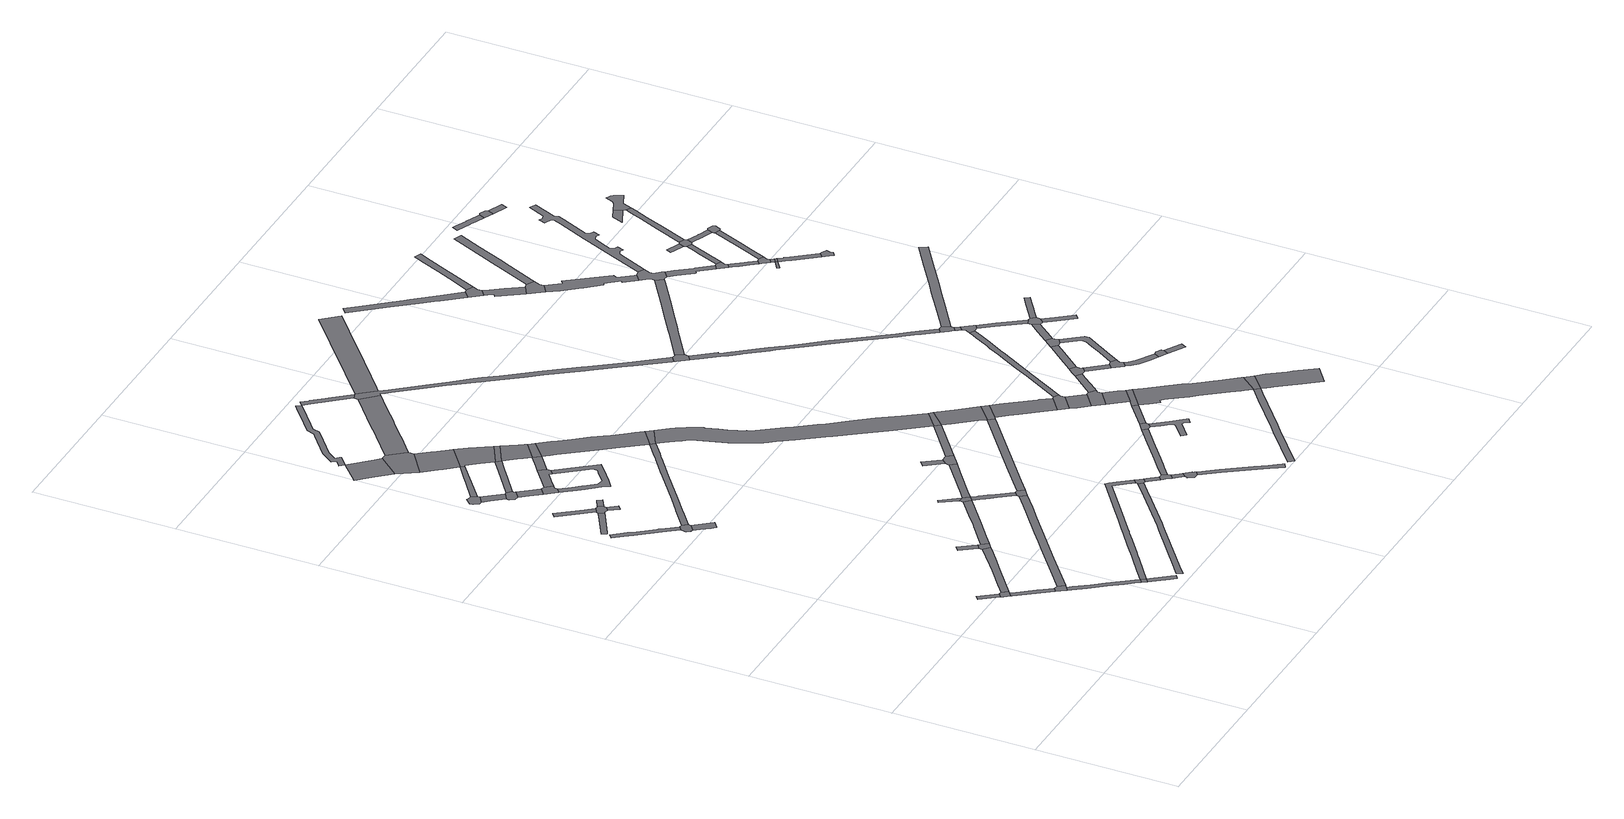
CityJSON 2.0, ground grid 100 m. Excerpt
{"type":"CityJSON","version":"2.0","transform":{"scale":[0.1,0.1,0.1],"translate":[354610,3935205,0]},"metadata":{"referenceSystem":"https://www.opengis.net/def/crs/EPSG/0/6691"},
"CityObjects":{
"road1":{"type":"Road","attributes":{"RoadStructureAttribute.sectionType":"1"},"geometry":[{"type":"MultiSurface","lod":"1","boundaries":[[[0,1,2,3]]]}]},
"road2":{"type":"Road","geometry":[{"type":"MultiSurface","lod":"1","boundaries":[[[0,3,4,5,6,7,8]]]}]},
"road3":{"type":"Road","attributes":{"RoadStructureAttribute.sectionType":"1"},"geometry":[{"type":"MultiSurface","lod":"1","boundaries":[[[9,10,11,12,6,5,13,14]]]}]},
"road4":{"type":"Road","geometry":[{"type":"MultiSurface","lod":"1","boundaries":[[[15,16,17,18,19,9,14]]]}]},
"road5":{"type":"Road","attributes":{"RoadStructureAttribute.sectionType":"1"},"geometry":[{"type":"MultiSurface","lod":"1","boundaries":[[[20,21,22,23,24,25,26,27,28,29,30,31,17,16]]]}]},
"road6":{"type":"Road","attributes":{"RoadStructureAttribute.sectionType":"1"},"geometry":[{"type":"MultiSurface","lod":"1","boundaries":[[[7,32,33,34,35,36,37,38,39,40,41,42,8]]]}]},
"road7":{"type":"Road","geometry":[{"type":"MultiSurface","lod":"1","boundaries":[[[43,26,25,44]]]}]},
"road8":{"type":"Road","attributes":{"RoadStructureAttribute.sectionType":"1"},"geometry":[{"type":"MultiSurface","lod":"1","boundaries":[[[45,46,47,48,49,50,43,44]]]}]},
"road9":{"type":"Road","attributes":{"RoadStructureAttribute.sectionType":"1"},"geometry":[{"type":"MultiSurface","lod":"1","boundaries":[[[51,52,53,54,55,56,57,58,59,60,61,62,63,64,65,66]]]}]},
"road10":{"type":"Road","attributes":{"RoadStructureAttribute.sectionType":"1"},"geometry":[{"type":"MultiSurface","lod":"1","boundaries":[[[67,68,69,70,71,72,73,74]]]}]},
"road11":{"type":"Road","geometry":[{"type":"MultiSurface","lod":"1","boundaries":[[[51,66,75,76,77,78,79,80,81]]]}]},
"road12":{"type":"Road","attributes":{"RoadStructureAttribute.sectionType":"1"},"geometry":[{"type":"MultiSurface","lod":"1","boundaries":[[[78,82,83,84,85,79]]]}]},
"road13":{"type":"Road","attributes":{"RoadStructureAttribute.sectionType":"1"},"geometry":[{"type":"MultiSurface","lod":"1","boundaries":[[[86,87,88,89]]]}]},
"road14":{"type":"Road","attributes":{"RoadStructureAttribute.sectionType":"1"},"geometry":[{"type":"MultiSurface","lod":"1","boundaries":[[[90,91,92,93,94,95]]]}]},
"road15":{"type":"Road","geometry":[{"type":"MultiSurface","lod":"1","boundaries":[[[36,96,97,98,89,88,37]]]}]},
"road16":{"type":"Road","geometry":[{"type":"MultiSurface","lod":"1","boundaries":[[[99,100,101,102,103,104,105,106,107]]]}]},
"road17":{"type":"Road","geometry":[{"type":"MultiSurface","lod":"1","boundaries":[[[73,108,109,110,111,112,113,114,95,94,74]]]}]},
"road18":{"type":"Road","attributes":{"RoadStructureAttribute.sectionType":"1"},"geometry":[{"type":"MultiSurface","lod":"1","boundaries":[[[115,116,111,110]]]}]},
"road19":{"type":"Road","attributes":{"RoadStructureAttribute.sectionType":"1"},"geometry":[{"type":"MultiSurface","lod":"1","boundaries":[[[117,118,119,120,121,122,102,101]]]}]},
"road20":{"type":"Road","attributes":{"RoadStructureAttribute.sectionType":"1"},"geometry":[{"type":"MultiSurface","lod":"1","boundaries":[[[123,124,125,126,127,128,129,130,131,19,18,132,133,134,135,136]]]}]},
"road21":{"type":"Road","geometry":[{"type":"MultiSurface","lod":"1","boundaries":[[[137,120,119,138,139,140,141,142,143]]]}]},
"road22":{"type":"Road","attributes":{"RoadStructureAttribute.sectionType":"1"},"geometry":[{"type":"MultiSurface","lod":"1","boundaries":[[[144,145,113,112]]]}]},
"road23":{"type":"Road","attributes":{"RoadStructureAttribute.sectionType":"1"},"geometry":[{"type":"MultiSurface","lod":"1","boundaries":[[[146,147,141,140,148,149]]]}]},
"road24":{"type":"Road","geometry":[{"type":"MultiSurface","lod":"1","boundaries":[[[150,151,152,153,154,146,149]]]}]},
"road25":{"type":"Road","attributes":{"RoadStructureAttribute.sectionType":"1"},"geometry":[{"type":"MultiSurface","lod":"1","boundaries":[[[103,155,156,157,158,159,160,104]]]}]},
"road26":{"type":"Road","attributes":{"RoadStructureAttribute.sectionType":"1"},"geometry":[{"type":"MultiSurface","lod":"1","boundaries":[[[161,162,163,164,165,98,97,166,167,168,169]]]}]},
"road27":{"type":"Road","attributes":{"RoadStructureAttribute.sectionType":"1"},"geometry":[{"type":"MultiSurface","lod":"1","boundaries":[[[170,171,172,173,174,175,176]]]}]},
"road28":{"type":"Road","geometry":[{"type":"MultiSurface","lod":"1","boundaries":[[[177,154,153,178,179,180,181,182,183,184,185]]]}]},
"road29":{"type":"Road","attributes":{"RoadStructureAttribute.sectionType":"1"},"geometry":[{"type":"MultiSurface","lod":"1","boundaries":[[[43,186,187,188,189,190,191,192,193,194,195,196,197,198,199,200,201,202,203,204,205,206,207,208,209,210,211,212,213,26]]]}]},
"road30":{"type":"Road","attributes":{"RoadStructureAttribute.sectionType":"1"},"geometry":[{"type":"MultiSurface","lod":"1","boundaries":[[[214,215,216,217,218,219,220,221,222,223,224,225,226,227,228,229,230]]]}]},
"road31":{"type":"Road","attributes":{"RoadStructureAttribute.sectionType":"1"},"geometry":[{"type":"MultiSurface","lod":"1","boundaries":[[[181,231,232,233,234,235,236,237,238,239,240,151,150,241,242,243,244,245,246,247,248,249,250,251,182]]]}]},
"road32":{"type":"Road","geometry":[{"type":"MultiSurface","lod":"1","boundaries":[[[252,253,170,176,254,255]]]}]},
"road33":{"type":"Road","attributes":{"RoadStructureAttribute.sectionType":"1"},"geometry":[{"type":"MultiSurface","lod":"1","boundaries":[[[254,256,257,258,158,259,260,261,262,255]]]}]},
"road34":{"type":"Road","attributes":{"RoadStructureAttribute.sectionType":"1"},"geometry":[{"type":"MultiSurface","lod":"1","boundaries":[[[263,264,265,137,143,266,267,268,269,270,271,272,273,274,275,268,276]]]}]},
"road35":{"type":"Road","attributes":{"RoadStructureAttribute.sectionType":"1"},"geometry":[{"type":"MultiSurface","lod":"1","boundaries":[[[277,278,279,280]]]}]},
"road36":{"type":"Road","geometry":[{"type":"MultiSurface","lod":"1","boundaries":[[[281,169,168,282,277,280]]]}]},
"road37":{"type":"Road","attributes":{"RoadStructureAttribute.sectionType":"1"},"geometry":[{"type":"MultiSurface","lod":"1","boundaries":[[[283,184,183,284,285,271]]]}]},
"road38":{"type":"Road","geometry":[{"type":"MultiSurface","lod":"1","boundaries":[[[286,287,259,158,157,288,289,276,290]]]}]},
"road39":{"type":"Road","attributes":{"RoadStructureAttribute.sectionType":"1"},"geometry":[{"type":"MultiSurface","lod":"1","boundaries":[[[168,291,292,293,294,295,296,297,298,299,300,301,302,303,304,282]]]}]},
"road40":{"type":"Road","geometry":[{"type":"MultiSurface","lod":"1","boundaries":[[[276,268,275,290]]]}]},
"road41":{"type":"Road","attributes":{"RoadStructureAttribute.sectionType":"1"},"geometry":[{"type":"MultiSurface","lod":"1","boundaries":[[[305,306,307,308,309,310,311,312,313,314,315,316,317,318,319,320,321,322,323,324,325,326,172]]]}]},
"road42":{"type":"Road","geometry":[{"type":"MultiSurface","lod":"1","boundaries":[[[327,328,329,297,296,123,136]]]}]},
"road43":{"type":"Road","geometry":[{"type":"MultiSurface","lod":"1","boundaries":[[[271,285,330,331,332,272]]]}]},
"road44":{"type":"Road","attributes":{"RoadStructureAttribute.sectionType":"1"},"geometry":[{"type":"MultiSurface","lod":"1","boundaries":[[[333,334,335,277,282,336,337,338,339,340,341]]]}]},
"road45":{"type":"Road","attributes":{"RoadStructureAttribute.sectionType":"1"},"geometry":[{"type":"MultiSurface","lod":"1","boundaries":[[[342,343,344,345,346,347,348,349,350,351,352,353,354,355,356,357,358,359,360,361,362,363,364,365,366,367,368,369,370,371,372,373,374,375,376,377,378,81,80,379,380,381,382,383,384,385,386,387,368,388,389,390,391,392,393,394,395,396,397,398,399,400,401,402,403,404,405,406,407,408]]]}]},
"road46":{"type":"Road","attributes":{"RoadStructureAttribute.sectionType":"1"},"geometry":[{"type":"MultiSurface","lod":"1","boundaries":[[[409,410,411,412,413,414,415,416,417,418,419,330,285,420,421,422,423,369]]]}]},
"road47":{"type":"Road","attributes":{"RoadStructureAttribute.sectionType":"1"},"geometry":[{"type":"MultiSurface","lod":"1","boundaries":[[[424,425,426,427,253,252,428,429,430,431,432,433,434,435,436]]]}]},
"road48":{"type":"Road","geometry":[{"type":"MultiSurface","lod":"1","boundaries":[[[437,438,198,197,439,214,230,440]]]}]},
"road49":{"type":"Road","attributes":{"RoadStructureAttribute.sectionType":"1"},"geometry":[{"type":"MultiSurface","lod":"1","boundaries":[[[441,442,443,444]]]}]},
"road50":{"type":"Road","geometry":[{"type":"MultiSurface","lod":"1","boundaries":[[[368,367,409,369]]]}]},
"road51":{"type":"Road","attributes":{"RoadStructureAttribute.sectionType":"1"},"geometry":[{"type":"MultiSurface","lod":"1","boundaries":[[[445,446,447,448,437,440]]]}]},
"road52":{"type":"Road","geometry":[{"type":"MultiSurface","lod":"1","boundaries":[[[340,449,450,441,444,341]]]}]},
"road53":{"type":"Road","geometry":[{"type":"MultiSurface","lod":"1","boundaries":[[[451,452,453,454,447,446,455,456,457,458]]]}]},
"road54":{"type":"Road","attributes":{"RoadStructureAttribute.sectionType":"1"},"geometry":[{"type":"MultiSurface","lod":"1","boundaries":[[[457,459,460,461,458]]]}]},
"road55":{"type":"Road","geometry":[{"type":"MultiSurface","lod":"1","boundaries":[[[462,463,464,465,466,460,459,467,468,469]]]}]},
"road56":{"type":"Road","geometry":[{"type":"MultiSurface","lod":"1","boundaries":[[[470,471,472,473,474,475,476,477,478,479,315]]]}]},
"road57":{"type":"Road","attributes":{"RoadStructureAttribute.sectionType":"1"},"geometry":[{"type":"MultiSurface","lod":"1","boundaries":[[[480,481,482,329,328,483,484,485,486]]]}]},
"road58":{"type":"Road","attributes":{"RoadStructureAttribute.sectionType":"1"},"geometry":[{"type":"MultiSurface","lod":"1","boundaries":[[[487,488,489,490,491,492,493,494,495,496,497,463,462,498,499,500,501,502,503,504,505,506,507]]]}]},
"road59":{"type":"Road","attributes":{"RoadStructureAttribute.sectionType":"1"},"geometry":[{"type":"MultiSurface","lod":"1","boundaries":[[[508,450,449,509,510,408]]]}]},
"road60":{"type":"Road","attributes":{"RoadStructureAttribute.sectionType":"1"},"geometry":[{"type":"MultiSurface","lod":"1","boundaries":[[[452,511,512,513,514,515,516,517,518,519,520,453]]]}]},
"road61":{"type":"Road","geometry":[{"type":"MultiSurface","lod":"1","boundaries":[[[510,521,342,408]]]}]},
"road62":{"type":"Road","attributes":{"RoadStructureAttribute.sectionType":"1"},"geometry":[{"type":"MultiSurface","lod":"1","boundaries":[[[435,522,523,524,525,526,527,528,529,530,531,532,533,534,535,536,537,538,539,540,541,542,543,544,545,546,547,548,549,550,551,552,553,554,555,556,557,558,559,560,473,472,436]]]}]},
"road63":{"type":"Road","attributes":{"RoadStructureAttribute.sectionType":"1"},"geometry":[{"type":"MultiSurface","lod":"1","boundaries":[[[561,562,486,563,564,565,566,521,510]]]}]},
"road64":{"type":"Road","geometry":[{"type":"MultiSurface","lod":"1","boundaries":[[[567,568,569,570,516,515]]]}]},
"road65":{"type":"Road","geometry":[{"type":"MultiSurface","lod":"1","boundaries":[[[563,486,485,571,572]]]}]},
"road66":{"type":"Road","attributes":{"RoadStructureAttribute.sectionType":"1"},"geometry":[{"type":"MultiSurface","lod":"1","boundaries":[[[573,574,575,576,577,578,579,560,559,580,581,582,583,584,585,586,587,588,589,590,591,592,593]]]}]},
"road67":{"type":"Road","geometry":[{"type":"MultiSurface","lod":"1","boundaries":[[[567,594,595,596,597,598,599,600,601,602,603,604,605,606,568]]]}]},
"road68":{"type":"Road","attributes":{"RoadStructureAttribute.sectionType":"1"},"geometry":[{"type":"MultiSurface","lod":"1","boundaries":[[[571,607,608,609,610,611,612,613,614,615,616,572]]]}]},
"road69":{"type":"Road","attributes":{"RoadStructureAttribute.sectionType":"1"},"geometry":[{"type":"MultiSurface","lod":"1","boundaries":[[[617,618,619,620,621,622,623,624,625,626]]]}]},
"road70":{"type":"Road","geometry":[{"type":"MultiSurface","lod":"1","boundaries":[[[627,628,629,611,610,630,631]]]}]},
"road71":{"type":"Road","attributes":{"RoadStructureAttribute.sectionType":"1"},"geometry":[{"type":"MultiSurface","lod":"1","boundaries":[[[630,632,633,634,635,631]]]}]},
"road72":{"type":"Road","geometry":[{"type":"MultiSurface","lod":"1","boundaries":[[[634,636,637,638,639,640,635]]]}]},
"road73":{"type":"Road","attributes":{"RoadStructureAttribute.sectionType":"1"},"geometry":[{"type":"MultiSurface","lod":"1","boundaries":[[[641,637,636,642,643]]]}]},
"road74":{"type":"Road","geometry":[{"type":"MultiSurface","lod":"1","boundaries":[[[643,642,644,645,646]]]}]},
"road75":{"type":"Road","geometry":[{"type":"MultiSurface","lod":"1","boundaries":[[[647,648,649,542,541,650,651,652]]]}]},
"road76":{"type":"Road","attributes":{"RoadStructureAttribute.sectionType":"1"},"geometry":[{"type":"MultiSurface","lod":"1","boundaries":[[[645,644,570,569,645,653,654,655,656,657,658,659,660,661,662,663,617,664,665,666,667,668,669,670,671,672,673,646]]]}]},
"road77":{"type":"Road","attributes":{"RoadStructureAttribute.sectionType":"1"},"geometry":[{"type":"MultiSurface","lod":"1","boundaries":[[[640,639,674,675,676,677]]]}]},
"road78":{"type":"Road","geometry":[{"type":"MultiSurface","lod":"1","boundaries":[[[676,678,679,680,681,682,683,677]]]}]},
"road79":{"type":"Road","attributes":{"RoadStructureAttribute.sectionType":"1"},"geometry":[{"type":"MultiSurface","lod":"1","boundaries":[[[628,684,685,686,687,688,689,690,691,692,693,694,695,696,697,698,699,700,701,629]]]}]},
"road80":{"type":"Road","geometry":[{"type":"MultiSurface","lod":"1","boundaries":[[[702,664,617,626]]]}]},
"road81":{"type":"Road","attributes":{"RoadStructureAttribute.sectionType":"1"},"geometry":[{"type":"MultiSurface","lod":"1","boundaries":[[[651,703,704,705,706,707,708,709,710,711,712,713,714,715,716,717,718,719,720,721,722,723,724,725,726,727,728,729,730,731,732,733,734,735,736,737,738,739,740,652]]]}]},
"road82":{"type":"Road","attributes":{"RoadStructureAttribute.sectionType":"1"},"geometry":[{"type":"MultiSurface","lod":"1","boundaries":[[[741,679,678,742,743,744]]]}]},
"road83":{"type":"Road","geometry":[{"type":"MultiSurface","lod":"1","boundaries":[[[743,745,746,747,748,749,750,744]]]}]},
"road84":{"type":"Road","attributes":{"RoadStructureAttribute.sectionType":"1"},"geometry":[{"type":"MultiSurface","lod":"1","boundaries":[[[751,752,753,754,755,702,626,756,757,758,759,760,761,762]]]}]},
"road85":{"type":"Road","attributes":{"RoadStructureAttribute.sectionType":"1"},"geometry":[{"type":"MultiSurface","lod":"1","boundaries":[[[763,764,765,766,767,768,769,770,771,772,773,774,775,776,777]]]}]},
"road86":{"type":"Road","attributes":{"RoadStructureAttribute.sectionType":"1"},"geometry":[{"type":"MultiSurface","lod":"1","boundaries":[[[681,778,779,780,781,782,783,682]]]}]},
"road87":{"type":"Road","attributes":{"RoadStructureAttribute.sectionType":"1"},"geometry":[{"type":"MultiSurface","lod":"1","boundaries":[[[784,785,747,746,786,787,788,789,790]]]}]},
"road88":{"type":"Road","attributes":{"RoadStructureAttribute.sectionType":"1"},"geometry":[{"type":"MultiSurface","lod":"1","boundaries":[[[791,792,793,794,795,796,797,798,799,800,801,648,647]]]}]},
"road89":{"type":"Road","geometry":[{"type":"MultiSurface","lod":"1","boundaries":[[[789,802,803,804,805,790]]]}]},
"road90":{"type":"Road","attributes":{"RoadStructureAttribute.sectionType":"1"},"geometry":[{"type":"MultiSurface","lod":"1","boundaries":[[[806,807,808,809,810,750,749,811,812,813,814,815,816,817]]]}]},
"road91":{"type":"Road","geometry":[{"type":"MultiSurface","lod":"1","boundaries":[[[816,818,819,820,781,780,817]]]}]},
"road92":{"type":"Road","geometry":[{"type":"MultiSurface","lod":"1","boundaries":[[[821,822,823,769,768,824,825]]]}]},
"road93":{"type":"Road","geometry":[{"type":"MultiSurface","lod":"1","boundaries":[[[724,826,827,828,829,830,831,832,725]]]}]},
"road94":{"type":"Road","attributes":{"RoadStructureAttribute.sectionType":"1"},"geometry":[{"type":"MultiSurface","lod":"1","boundaries":[[[802,833,834,803]]]}]},
"road95":{"type":"Road","attributes":{"RoadStructureAttribute.sectionType":"1"},"geometry":[{"type":"MultiSurface","lod":"1","boundaries":[[[824,835,836,837,838,839,840,841,842,843,825]]]}]},
"road96":{"type":"Road","attributes":{"RoadStructureAttribute.sectionType":"1"},"geometry":[{"type":"MultiSurface","lod":"1","boundaries":[[[828,827,844,845,846]]]}]},
"road97":{"type":"Road","geometry":[{"type":"MultiSurface","lod":"1","boundaries":[[[845,847,693,692,848,849,850,851,846]]]}]},
"road98":{"type":"Road","attributes":{"RoadStructureAttribute.sectionType":"1"},"geometry":[{"type":"MultiSurface","lod":"1","boundaries":[[[852,853,854,855,820,819]]]}]},
"road99":{"type":"Road","geometry":[{"type":"MultiSurface","lod":"1","boundaries":[[[856,857,858,859,840,839,860]]]}]},
"road100":{"type":"Road","attributes":{"RoadStructureAttribute.sectionType":"1"},"geometry":[{"type":"MultiSurface","lod":"1","boundaries":[[[861,862,863,850,849,864,865,866]]]}]},
"road101":{"type":"Road","attributes":{"RoadStructureAttribute.sectionType":"1"},"geometry":[{"type":"MultiSurface","lod":"1","boundaries":[[[867,868,869,870,823,822,871,872,873,874,875]]]}]},
"road102":{"type":"Road","geometry":[{"type":"MultiSurface","lod":"1","boundaries":[[[876,866,865,854,853,877,878,879,880]]]}]},
"road103":{"type":"Road","attributes":{"RoadStructureAttribute.sectionType":"1"},"geometry":[{"type":"MultiSurface","lod":"1","boundaries":[[[881,882,883,884,885,886,887,888,889,890,891,892,893,894,895,856,860]]]}]},
"road104":{"type":"Road","attributes":{"RoadStructureAttribute.sectionType":"1"},"geometry":[{"type":"MultiSurface","lod":"1","boundaries":[[[896,897,878,877,898,899]]]}]},
"road105":{"type":"Road","geometry":[{"type":"MultiSurface","lod":"1","boundaries":[[[888,900,901,902,797,796,903,904,905,906,907,908,909,910,889]]]}]},
"road106":{"type":"Road","attributes":{"RoadStructureAttribute.sectionType":"1"},"geometry":[{"type":"MultiSurface","lod":"1","boundaries":[[[911,912,913,914,915,916,917,918,919,876,880]]]}]},
"road107":{"type":"Road","attributes":{"RoadStructureAttribute.sectionType":"1"},"geometry":[{"type":"MultiSurface","lod":"1","boundaries":[[[920,921,922,923,924,925,926,927,928,929,859,858]]]}]},
"road108":{"type":"Road","attributes":{"RoadStructureAttribute.sectionType":"1"},"geometry":[{"type":"MultiSurface","lod":"1","boundaries":[[[930,931,932,933,934,905,904,935,936,937,938,939,940]]]}]},
"road109":{"type":"Road","attributes":{"RoadStructureAttribute.sectionType":"1"},"geometry":[{"type":"MultiSurface","lod":"1","boundaries":[[[830,941,942,943,944,945,946,947,948,949,950,951,952,953,831]]]}]},
"road110":{"type":"Road","geometry":[{"type":"MultiSurface","lod":"1","boundaries":[[[939,954,955,956,957,958,959,940]]]}]},
"road111":{"type":"Road","attributes":{"RoadStructureAttribute.sectionType":"1"},"geometry":[{"type":"MultiSurface","lod":"1","boundaries":[[[954,960,961,962,963,964,965,966,967,968,955]]]}]},
"road112":{"type":"Road","geometry":[{"type":"MultiSurface","lod":"1","boundaries":[[[969,970,971,972]]]}]},
"road113":{"type":"Road","geometry":[{"type":"MultiSurface","lod":"1","boundaries":[[[964,963,973,974,975,976,977,978,979,980]]]}]},
"road114":{"type":"Road","attributes":{"RoadStructureAttribute.sectionType":"1"},"geometry":[{"type":"MultiSurface","lod":"1","boundaries":[[[981,976,975,972]]]}]},
"road115":{"type":"Road","geometry":[{"type":"MultiSurface","lod":"1","boundaries":[[[971,982,983,981,972]]]}]},
"road116":{"type":"Road","attributes":{"RoadStructureAttribute.sectionType":"1"},"geometry":[{"type":"MultiSurface","lod":"1","boundaries":[[[957,984,985,986,987,988,989,958]]]}]},
"road117":{"type":"Road","attributes":{"RoadStructureAttribute.sectionType":"1"},"geometry":[{"type":"MultiSurface","lod":"1","boundaries":[[[990,991,992,993,994,995]]]}]},
"road118":{"type":"Road","attributes":{"RoadStructureAttribute.sectionType":"1"},"geometry":[{"type":"MultiSurface","lod":"1","boundaries":[[[982,996,997,998,999,1000,1001,1002,1003,1004,1005,983]]]}]},
"road119":{"type":"Road","attributes":{"RoadStructureAttribute.sectionType":"1"},"geometry":[{"type":"MultiSurface","lod":"1","boundaries":[[[909,1006,1007,1008,1009,1010,1011,1012,1013,1014,1015,1016,1017,1018,1019,1020,1021,1022,1023,1024,1025,1026,1027,1028,1029,1030,1031,1032,1033,1034,1035,910]]]}]},
"road120":{"type":"Road","geometry":[{"type":"MultiSurface","lod":"1","boundaries":[[[987,986,1036,1037,1038,1039,990,995]]]}]},
"road121":{"type":"Road","geometry":[{"type":"MultiSurface","lod":"1","boundaries":[[[1040,1041,1042,1000,999,1043,1044,1045]]]}]},
"road122":{"type":"Road","attributes":{"RoadStructureAttribute.sectionType":"1"},"geometry":[{"type":"MultiSurface","lod":"1","boundaries":[[[1046,1047,1048,1049,1050,1051,1052,1053,1054,1055,1056]]]}]},
"road123":{"type":"Road","attributes":{"RoadStructureAttribute.sectionType":"1"},"geometry":[{"type":"MultiSurface","lod":"1","boundaries":[[[979,1057,1058,1059,1060,1061,1062,980]]]}]},
"road124":{"type":"Road","attributes":{"RoadStructureAttribute.sectionType":"1"},"geometry":[{"type":"MultiSurface","lod":"1","boundaries":[[[1063,1064,1065,1066,1067,1068,1069,1070,1037,1036]]]}]},
"road125":{"type":"Road","geometry":[{"type":"MultiSurface","lod":"1","boundaries":[[[1050,1049,1071,1072,1073,1074]]]}]},
"road126":{"type":"Road","attributes":{"RoadStructureAttribute.sectionType":"1"},"geometry":[{"type":"MultiSurface","lod":"1","boundaries":[[[1075,1076,1077,1078,1079,1039,1038,1080,1081,1082,1083,1084]]]}]},
"road127":{"type":"Road","geometry":[{"type":"MultiSurface","lod":"1","boundaries":[[[1067,1066,1085,1060,1059,1086,1087,1088,1089]]]}]},
"road128":{"type":"Road","attributes":{"RoadStructureAttribute.sectionType":"1"},"geometry":[{"type":"MultiSurface","lod":"1","boundaries":[[[1090,1091,1072,1071]]]}]},
"road129":{"type":"Road","attributes":{"RoadStructureAttribute.sectionType":"1"},"geometry":[{"type":"MultiSurface","lod":"1","boundaries":[[[1092,1093,1094,1095]]]}]},
"road130":{"type":"Road","geometry":[{"type":"MultiSurface","lod":"1","boundaries":[[[1096,1097,1098,1099,1100,1101,1102,1092,1095,1075,1084]]]}]}
},
"vertices":[
[555,999,0],[469,1116,0],[440,1093,0],[526,977,0],
[539,959,0],[566,923,0],[595,946,0],[608,956,0],[577,995,0],
[767,717,0],[708,796,0],[703,803,0],[606,931,0],[572,915,0],[735,693,0],
[756,665,0],[781,631,0],[810,653,0],[827,666,0],[794,708,0],
[799,608,0],[858,529,0],[936,426,0],[1000,340,0],[1041,286,0],[1067,252,0],[1096,274,0],[1076,299,0],[1039,349,0],[965,447,0],[904,528,0],[835,620,0],
[817,1120,0],[917,1197,0],[973,1241,0],[1020,1278,0],[1027,1284,0],[984,1323,0],[981,1320,0],[919,1269,0],[837,1201,0],[787,1159,0],[655,1056,0],
[1120,242,0],[1091,220,0],
[1107,198,0],[1179,105,0],[1207,68,0],[1235,89,0],[1215,116,0],[1135,222,0],
[397,3153,0],[324,3248,0],[316,3259,0],[314,3258,0],[307,3267,0],[211,3393,0],[200,3407,0],[202,3408,0],[194,3418,0],[123,3508,0],[92,3484,0],[142,3422,0],[182,3371,0],[279,3245,0],[294,3225,0],[365,3131,0],
[253,3646,0],[107,3563,0],[127,3528,0],[142,3537,0],[143,3537,0],[222,3582,0],[340,3649,0],[320,3684,0],
[360,3090,0],[379,3065,0],[387,3071,0],[396,3060,0],[444,3097,0],[445,3118,0],[420,3150,0],
[424,3024,0],[468,2968,0],[490,2939,0],[537,2977,0],
[938,1483,0],[907,1458,0],[984,1349,0],[1018,1371,0],
[319,3777,0],[191,3940,0],[159,3915,0],[278,3765,0],[327,3703,0],[362,3723,0],
[1037,1292,0],[1065,1313,0],[1031,1357,0],
[70,4437,0],[97,4406,0],[118,4403,0],[168,4439,0],[168,4458,0],[144,4489,0],[116,4494,0],[110,4501,0],[66,4459,0],
[348,3654,0],[368,3650,0],[373,3644,0],[404,3668,0],[408,3688,0],[388,3723,0],[382,3719,0],
[422,3581,0],[454,3605,0],
[167,4344,0],[170,4340,0],[220,4279,0],[271,4312,0],[221,4374,0],[218,4377,0],
[1647,1384,0],[1560,1315,0],[1479,1251,0],[1303,1112,0],[1220,1047,0],[1150,991,0],[1049,912,0],[975,850,0],[874,771,0],[1082,871,0],[1254,1006,0],[1466,1174,0],[1564,1250,0],[1680,1342,0],
[285,4309,0],[218,4258,0],[242,4226,0],[269,4222,0],[318,4260,0],[314,4264,0],[317,4283,0],
[474,3727,0],[449,3758,0],
[420,4130,0],[371,4192,0],[316,4163,0],[372,4092,0],
[433,4016,0],[464,4040,0],[469,4064,0],[486,4076,0],[448,4124,0],
[307,4566,0],[370,4615,0],[452,4679,0],[433,4704,0],[333,4630,0],[283,4593,0],
[1313,1574,0],[1223,1501,0],[1206,1488,0],[1158,1452,0],[1105,1412,0],[1134,1367,0],[1254,1461,0],[1473,1632,0],[1432,1671,0],
[311,5187,0],[276,5224,0],[142,5366,0],[1,5235,0],[80,5150,0],[94,5135,0],[181,5040,0],
[515,4176,0],[512,4097,0],[572,4143,0],[595,4161,0],[609,4144,0],[644,4172,0],[643,4198,0],[606,4247,0],[552,4205,0],
[1309,384,0],[1344,410,0],[1377,435,0],[1492,521,0],[1560,572,0],[1569,579,0],[1602,604,0],[1784,740,0],[2009,910,0],[2087,815,0],[2090,812,0],[2106,791,0],[2135,814,0],[2118,834,0],[2063,902,0],[2031,941,0],[2013,963,0],[2006,957,0],[1759,772,0],[1670,705,0],[1600,652,0],[1545,611,0],[1539,606,0],[1426,522,0],[1400,502,0],[1320,442,0],[1276,409,0],[1180,337,0],
[2101,773,0],[1990,680,0],[1711,452,0],[1698,441,0],[1673,422,0],[1320,148,0],[1269,109,0],[1256,101,0],[1278,62,0],[1306,89,0],[1421,179,0],[1697,394,0],[1721,413,0],[1750,436,0],[2014,651,0],[2055,686,0],[2125,745,0],
[726,3998,0],[775,3937,0],[772,3907,0],[753,3892,0],[671,3825,0],[628,3833,0],[584,3888,0],[565,3913,0],[524,3965,0],[508,3985,0],[506,3922,0],[539,3880,0],[564,3849,0],[606,3796,0],[640,3752,0],[669,3773,0],[695,3793,0],[788,3868,0],[846,3916,0],[812,3956,0],[775,4004,0],
[449,5072,0],[351,5185,0],[265,4906,0],[445,5032,0],
[309,4849,0],[356,4794,0],[361,4788,0],[599,4832,0],[586,4850,0],[538,4912,0],[513,4944,0],
[579,4527,0],[485,4457,0],[432,4418,0],[457,4386,0],[532,4442,0],[609,4499,0],[672,4419,0],[695,4390,0],[731,4344,0],[855,4439,0],[846,4451,0],[826,4483,0],[765,4582,0],[584,4531,0],
[1474,1697,0],[1379,1824,0],[1359,1809,0],[1436,1702,0],
[1435,1694,0],[1504,1657,0],
[652,4282,0],[731,4266,0],[769,4296,0],
[660,4753,0],[618,4807,0],[462,4686,0],[525,4606,0],[744,4617,0],
[1505,1591,0],[1529,1560,0],[1542,1544,0],[1546,1538,0],[1574,1501,0],[1646,1402,0],[1679,1425,0],[1604,1528,0],[1587,1551,0],[1574,1569,0],[1542,1609,0],[1538,1614,0],[1532,1621,0],[1510,1649,0],
[180,5399,0],[212,5427,0],[206,5433,0],[184,5460,0],[230,5522,0],[394,5658,0],[420,5679,0],[438,5733,0],[480,5768,0],[637,5900,0],[656,5915,0],[630,5946,0],[611,5930,0],[474,5815,0],[404,5756,0],[386,5703,0],[366,5687,0],[200,5550,0],[134,5459,0],[154,5430,0],[124,5403,0],[116,5397,0],
[1704,1361,0],[1729,1381,0],[1696,1422,0],
[886,4398,0],[880,4406,0],[875,4414,0],
[1706,1876,0],[1521,1733,0],[1493,1711,0],[1519,1668,0],[1532,1678,0],[1536,1681,0],[1737,1837,0],[1818,1900,0],[1787,1939,0],
[2278,2323,0],[2177,2458,0],[2085,2595,0],[1981,2729,0],[1888,2847,0],[1857,2892,0],[1787,2991,0],[1770,3014,0],[1739,3058,0],[1611,3239,0],[1600,3262,0],[1587,3289,0],[1575,3317,0],[1565,3345,0],[1556,3378,0],[1541,3433,0],[1529,3477,0],[1516,3517,0],[1515,3521,0],[1501,3555,0],[1487,3589,0],[1470,3621,0],[1451,3652,0],[1435,3678,0],[1413,3707,0],[1349,3790,0],[1216,3714,0],[1191,3745,0],[1082,3660,0],[1051,3636,0],[1049,3634,0],[910,3528,0],[888,3511,0],[887,3511,0],[669,3341,0],[567,3263,0],[560,3258,0],[566,3211,0],[582,3223,0],[692,3307,0],[913,3480,0],[974,3527,0],[987,3537,0],[1073,3603,0],[1095,3620,0],[1116,3636,0],[1250,3670,0],[1291,3616,0],[1316,3578,0],[1329,3559,0],[1351,3523,0],[1355,3514,0],[1363,3495,0],[1419,3306,0],[1462,3217,0],[1516,3105,0],[1535,3078,0],[1565,3040,0],[1635,2943,0],[1749,2783,0],[1775,2747,0],[1866,2621,0],[1986,2459,0],[2056,2366,0],[2109,2297,0],[2127,2273,0],[2161,2228,0],
[1312,3838,0],[1276,3885,0],[1261,3904,0],[1248,3921,0],[1180,4009,0],[1153,4047,0],[1107,4112,0],[1033,4208,0],[997,4255,0],[958,4305,0],[950,4316,0],[803,4253,0],[830,4219,0],[975,4026,0],[1076,3893,0],
[705,5486,0],[618,5412,0],[592,5390,0],[526,5334,0],[590,5191,0],[611,5209,0],[715,5298,0],[742,5320,0],[796,5366,0],[824,5390,0],[865,5425,0],[976,5520,0],[870,5626,0],
[2173,766,0],[2140,807,0],[2104,775,0],[2145,743,0],
[1823,2002,0],[1744,2116,0],[1704,2083,0],[1791,1971,0],
[2157,728,0],[2208,665,0],[2236,688,0],[2185,751,0],
[1899,1963,0],[1868,2002,0],
[2278,651,0],[2283,655,0],[2258,686,0],[2250,687,0],[2221,649,0],[2227,641,0],[2255,608,0],[2286,633,0],
[2306,546,0],[2337,572,0],[2324,587,0],
[2357,481,0],[2387,504,0],[2382,511,0],[2373,522,0],[2376,525,0],[2305,527,0],[2298,522,0],[2328,485,0],
[692,5872,0],[755,5799,0],[875,5659,0],[918,5671,0],[808,5799,0],[783,5829,0],[778,5835,0],[726,5895,0],[725,5896,0],[686,5941,0],
[2152,1782,0],[1926,1604,0],[1785,1492,0],[1818,1450,0],[2392,1905,0],[2404,1914,0],[2371,1956,0],
[2710,45,0],[2708,49,0],[2706,52,0],[2692,74,0],[2689,79,0],[2689,80,0],[2657,126,0],[2603,204,0],[2480,384,0],[2428,452,0],[2410,474,0],[2449,360,0],[2602,138,0],[2649,70,0],[2654,63,0],[2656,60,0],[2656,59,0],[2669,38,0],[2670,40,0],[2681,22,0],[2712,42,0],
[1929,2050,0],[1960,2010,0],[2192,2189,0],
[2350,708,0],[2377,730,0],[2436,776,0],[2583,896,0],[2710,995,0],[2686,1027,0],[2560,929,0],[2412,808,0],[2339,751,0],[2309,727,0],
[2299,2298,0],
[987,5529,0],[1009,5503,0],[1034,5472,0],[1197,5272,0],[1274,5179,0],[1281,5171,0],[1373,5046,0],[1387,5028,0],[1395,5018,0],[1465,4924,0],[1560,4797,0],[1635,4696,0],[1795,4483,0],[1827,4440,0],[1935,4296,0],[1956,4267,0],[1954,4266,0],[1976,4238,0],[2127,4037,0],[2133,4029,0],[2173,4059,0],[2168,4067,0],[2069,4198,0],[2002,4283,0],[1868,4463,0],[1831,4515,0],[1825,4523,0],[1678,4726,0],[1527,4920,0],[1508,4944,0],[1440,5034,0],[1408,5077,0],[1323,5178,0],[1309,5193,0],[1225,5294,0],[1040,5523,0],[1037,5526,0],[1015,5553,0],[920,5669,0],
[2230,2140,0],[2353,1981,0],[2496,2059,0],[2404,2170,0],[2370,2211,0],[2352,2234,0],
[2737,993,0],[2765,1020,0],[2767,1040,0],[2740,1069,0],
[2417,1925,0],[2530,2017,0],
[1599,6246,0],[1468,6134,0],[1393,6071,0],[1299,5991,0],[1270,5967,0],[1111,5831,0],[1068,5795,0],[1045,5579,0],[1152,5669,0],[1166,5681,0],[1210,5718,0],[1214,5722,0],[1355,5842,0],[1365,5850,0],[1391,5873,0],[1405,5884,0],[1558,6014,0],[1569,6023,0],[1703,6137,0],[1711,6145,0],[1614,6259,0],
[2780,939,0],[2820,889,0],[2827,875,0],[2827,858,0],[2728,776,0],[2753,745,0],[2856,829,0],[2871,825,0],[2898,792,0],[2917,807,0],[2929,817,0],[2921,827,0],[2851,913,0],
[2475,1855,0],[2515,1803,0],[2613,1677,0],[2666,1607,0],[2778,1693,0],[2726,1762,0],[2724,1761,0],[2719,1767,0],[2625,1891,0],[2571,1962,0],
[3419,599,0],[3323,519,0],[3069,308,0],[3023,270,0],[2742,37,0],[2771,2,0],[3053,236,0],[3106,280,0],[3403,526,0],[3447,563,0],
[2822,1663,0],[2829,1675,0],[2794,1694,0],[2713,1546,0],[2825,1633,0],
[2734,1519,0],[2743,1507,0],[2799,1434,0],[2910,1520,0],
[2857,1360,0],[2968,1444,0],[2968,1474,0],[2979,1487,0],[2940,1519,0],
[3032,1360,0],[2952,1237,0],[3062,1320,0],
[2912,1205,0],[2937,1174,0],[3086,1288,0],
[2240,4007,0],[2206,4057,0],[2203,4054,0],[2143,4015,0],[2194,3947,0],[2235,3977,0],
[2981,1116,0],[3025,1058,0],[3047,1076,0],[3066,1054,0],[3083,1035,0],[3167,925,0],[3204,877,0],[3274,787,0],[3327,719,0],[3370,663,0],[3382,648,0],[3518,718,0],[3511,726,0],[3420,843,0],[3401,867,0],[3353,930,0],[3301,998,0],[3280,1031,0],[3214,1121,0],[3148,1206,0],[3131,1229,0],
[2995,1506,0],[3084,1613,0],[3114,1648,0],[3076,1681,0],
[3146,1648,0],[3180,1677,0],[3173,1686,0],[3173,1718,0],[3131,1747,0],[3106,1717,0],
[2975,1935,0],[3034,2041,0],[3081,2124,0],[3127,2206,0],[3143,2234,0],[3187,2313,0],[3212,2357,0],[3243,2413,0],[3280,2478,0],[3245,2498,0],[3226,2464,0],[3208,2433,0],[3152,2332,0],[3136,2304,0],[3092,2225,0],[3055,2159,0],[2994,2051,0],[2940,1954,0],
[3564,665,0],
[2231,3898,0],[2313,3788,0],[2331,3764,0],[2343,3748,0],[2344,3747,0],[2345,3748,0],[2392,3689,0],[2401,3677,0],[2511,3538,0],[2533,3509,0],[2534,3509,0],[2645,3365,0],[2750,3231,0],[2820,3138,0],[2836,3117,0],[2970,2935,0],[3006,2886,0],[3023,2865,0],[3022,2864,0],[3087,2778,0],[3097,2765,0],[3168,2671,0],[3204,2689,0],[3130,2790,0],[3079,2853,0],[3035,2909,0],[2866,3138,0],[2778,3255,0],[2674,3388,0],[2590,3496,0],[2580,3508,0],[2545,3553,0],[2540,3560,0],[2374,3771,0],[2350,3803,0],[2339,3818,0],[2349,3824,0],[2271,3928,0],
[3263,1580,0],[3245,1530,0],[3256,1516,0],[3292,1547,0],
[3313,1449,0],[3315,1446,0],[3347,1475,0],[3345,1501,0],[3360,1526,0],[3322,1549,0],
[3820,334,0],[3721,466,0],[3699,495,0],[3657,551,0],[3615,607,0],[3449,560,0],[3471,533,0],[3486,513,0],[3498,497,0],[3572,402,0],[3593,374,0],[3695,240,0],
[1941,5915,0],[1975,5872,0],[2072,5750,0],[2133,5672,0],[2140,5664,0],[2252,5524,0],[2301,5564,0],[2201,5689,0],[2201,5687,0],[2072,5839,0],[2046,5870,0],[1983,5948,0],[1862,6095,0],[1796,6175,0],[1754,6141,0],
[3270,1833,0],[3325,1898,0],[3353,1932,0],[3315,1966,0],[3283,1927,0],[3242,1879,0],
[3405,1414,0],[3371,1447,0],[3342,1416,0],[3375,1378,0],[3453,1331,0],[3503,1302,0],[3525,1340,0],
[2477,4165,0],[2488,4172,0],[2651,4281,0],[2736,4338,0],[2947,4480,0],[2977,4500,0],[2943,4550,0],[2697,4384,0],[2612,4328,0],[2450,4219,0],[2417,4198,0],
[3564,1267,0],[3587,1306,0],[3588,1325,0],[3547,1344,0],
[3466,1824,0],[3468,1801,0],[3468,1794,0],[3435,1738,0],[3389,1660,0],[3418,1623,0],[3486,1736,0],[3509,1773,0],[3523,1797,0],[3520,1828,0],[3420,1958,0],[3384,1931,0],
[3411,1970,0],[3411,2002,0],[3368,2029,0],
[2361,5510,0],[2377,5547,0],[2331,5568,0],[2316,5445,0],[2363,5480,0],
[3206,2621,0],[3227,2593,0],[3258,2615,0],[3259,2620,0],[3263,2638,0],[3228,2687,0],[3209,2688,0],
[3681,1200,0],[3704,1238,0],
[2331,5423,0],[2354,5388,0],[2338,5377,0],[2428,5241,0],[2450,5210,0],[2519,5252,0],[2497,5283,0],[2445,5360,0],[2374,5464,0],
[3240,2575,0],[3252,2558,0],[3283,2581,0],
[3261,2528,0],[3309,2480,0],[3310,2480,0],[3341,2503,0],[3334,2512,0],
[3426,2020,0],[3526,2139,0],[3501,2188,0],[3442,2117,0],
[2588,5156,0],[2585,5186,0],[2604,5230,0],[2549,5255,0],[2522,5109,0],
[3483,2313,0],[3481,2312,0],[3419,2397,0],[3379,2387,0],[3503,2218,0],[3542,2232,0],
[2527,6010,0],[2498,5945,0],[2445,5824,0],[2402,5727,0],[2449,5711,0],[2490,5803,0],[2542,5921,0],[2583,6013,0],[2537,6033,0],
[3562,2228,0],[3556,2138,0],[3584,2168,0],[3585,2174,0],[3589,2200,0],
[2575,5034,0],[2650,4940,0],[2670,4915,0],[2752,4817,0],[2771,4825,0],[2849,4736,0],[2834,4726,0],[2899,4643,0],[2945,4679,0],[2939,4687,0],[2938,4688,0],[2872,4781,0],[2884,4808,0],[2681,5074,0],[2661,5059,0],
[3725,1985,0],[3641,2091,0],[3610,2066,0],[3693,1960,0],
[2943,4588,0],[2949,4580,0],[2944,4554,0],[2984,4504,0],[3014,4500,0],[3061,4538,0],[3048,4553,0],[3016,4592,0],[3012,4622,0],[3031,4666,0],[2985,4685,0],
[3632,2230,0],[3633,2229,0],[3690,2267,0],[3689,2268,0],[3714,2286,0],[3764,2320,0],[3784,2334,0],[3762,2366,0],[3692,2317,0],
[2614,5252,0],[2700,5445,0],[2731,5515,0],[2820,5717,0],[2891,5877,0],[2836,5901,0],[2835,5899,0],[2766,5743,0],[2685,5562,0],[2644,5468,0],
[3185,4383,0],[3184,4381,0],[3178,4388,0],[3098,4490,0],[3099,4491,0],[3053,4451,0],[3127,4358,0],[3132,4353,0],[3150,4365,0],[3232,4259,0],[3263,4282,0],
[3458,2771,0],[3611,2876,0],[3674,2918,0],[3787,2996,0],[3869,3051,0],[4040,3168,0],[4012,3221,0],[3835,3101,0],[3723,3025,0],[3639,2967,0],[3571,2921,0],[3424,2821,0],[3258,2707,0],
[3280,4197,0],[3311,4220,0],[3308,4240,0],[3320,4269,0],[3282,4285,0],[3271,4283,0],
[3295,4178,0],[3322,4142,0],[3362,4090,0],[3402,4042,0],[3431,4066,0],[3392,4115,0],[3381,4130,0],[3379,4131,0],[3323,4203,0],
[3405,3920,0],[3414,3906,0],[3475,3947,0],[3466,3960,0],
[3412,4029,0],[3429,4008,0],[3449,3983,0],[3479,4006,0],[3476,4026,0],[3487,4052,0],[3488,4053,0],[3451,4069,0],
[3496,3984,0],
[3476,3947,0],[3506,3971,0],
[3385,4427,0],[3389,4437,0],[3426,4526,0],[3389,4541,0],[3365,4483,0],[3348,4443,0],
[3397,4597,0],[3297,4639,0],[3290,4622,0],[3281,4602,0],[3307,4591,0],[3381,4560,0],
[3520,3889,0],[3527,3880,0],[3529,3877,0],[3646,3724,0],[3678,3749,0],[3560,3903,0],[3541,3927,0],[3540,3929,0],[3535,3935,0],[3534,3934,0],
[3124,4884,0],[3145,4892,0],[3152,4896,0],[3177,4885,0],[3196,4931,0],[3172,4941,0],[3161,4969,0],[3191,5039,0],[3217,5098,0],[3245,5109,0],[3272,5098,0],[3276,5107,0],[3291,5144,0],[3265,5155,0],[3254,5183,0],[3340,5379,0],[3359,5421,0],[3349,5450,0],[3418,5610,0],[3372,5630,0],[3322,5513,0],[3294,5503,0],[3270,5513,0],[3250,5468,0],[3298,5446,0],[3305,5423,0],[3283,5372,0],[3189,5160,0],[3145,5059,0],[3105,4966,0],
[3445,4534,0],[3460,4571,0],[3453,4590,0],[3416,4604,0],
[3719,3703,0],[3730,3730,0],[3691,3746,0],[3675,3686,0],[3694,3660,0],[3723,3681,0],
[3034,5882,0],[3038,5880,0],[3073,5865,0],[3140,5836,0],[3159,5877,0],[3086,5909,0],[3057,5922,0],[3055,5922,0],[2979,5956,0],[2954,5967,0],[2936,5926,0],
[3538,4171,0],[3567,4240,0],[3649,4435,0],[3612,4451,0],[3530,4256,0],[3513,4215,0],
[3529,4500,0],[3530,4499,0],[3536,4497,0],[3605,4469,0],[3620,4506,0],[3551,4534,0],[3545,4537,0],[3544,4537,0],
[3208,5806,0],[3226,5848,0],[3218,5866,0],[3177,5885,0],
[3610,5071,0],[3592,5029,0],[3555,4939,0],[3496,4799,0],[3418,4611,0],[3455,4596,0],[3534,4784,0],[3589,4918,0],[3629,5014,0],[3647,5055,0],
[3610,4455,0],[3668,4443,0],[3684,4480,0],[3676,4498,0],[3639,4514,0],
[3310,5762,0],[3328,5803,0],
[3570,5142,0],[3503,5112,0],[3468,5030,0],[3596,5087,0],
[3674,5123,0],[3759,5160,0],[3734,5216,0],[3719,5230,0],[3682,5245,0],[3661,5194,0],[3643,5175,0]
]}
